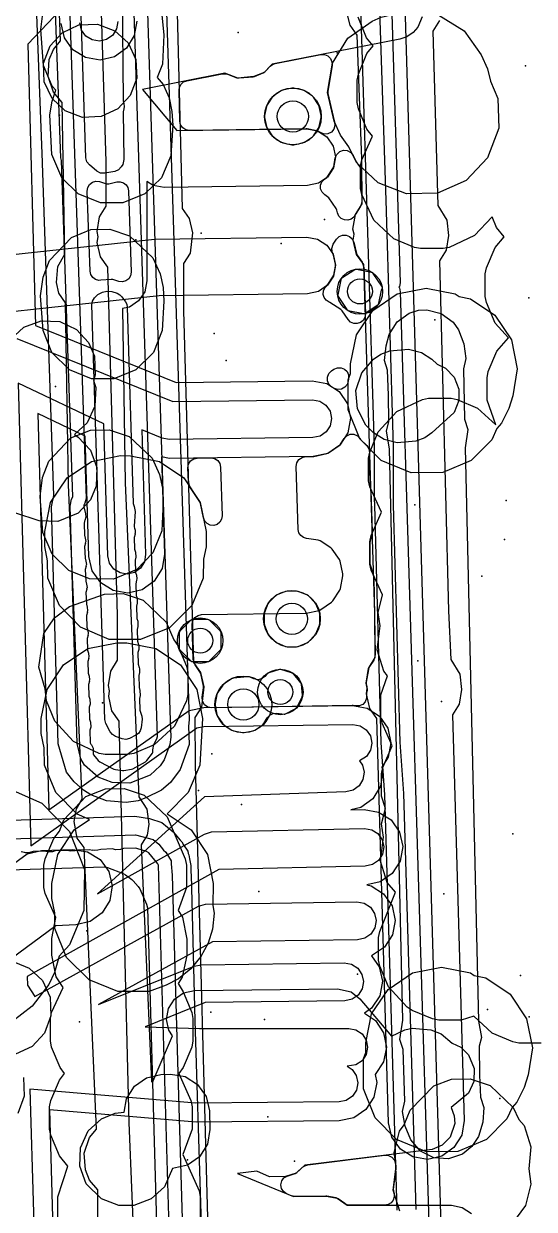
# Model space of a CAD drawing. Header units: metres. Extents: x 17722 to 17999, y 13535 to 15917.
# Drawn here: x 17789.7 to 17816.7, y 14822 to 14884.7 of the extents above; entities that cross this region are included whole.
import ezdxf

# ---------------------------------------------------------------- set-up
doc = ezdxf.new("R2010")
doc.units = ezdxf.units.M
for name, color, linetype in [('AI_GREENING_ALLOWED_ZONE', 4, 'Continuous'), ('AI_GREENING_EXCLUSIONS', 1, 'Continuous'), ('AI_GREENING_LAWN', 82, 'Continuous'), ('AI_GREENING_REJECTED', 6, 'Continuous'), ('AI_GREENING_SHRUBS', 92, 'Continuous')]:
    doc.layers.add(name, color=color, linetype=linetype)

# ---------------------------------------------------------------- blocks, each defined once
blk = doc.blocks.new('AI_SHRUB')
for radius in [1, 0.55]:
    blk.add_circle((0, 0), radius)

msp = doc.modelspace()

# ---------------------------------------------------------------- linework, layer by layer
at = {"layer": 'AI_GREENING_ALLOWED_ZONE'}
for points in [[(17806.101, 14879.476), (17806.126, 14879.273), (17806.067, 14879.077), (17805.935, 14878.92), (17805.751, 14878.831), (17805.547, 14878.822), (17805.356, 14878.896), (17805.252, 14878.963), (17805.163, 14878.999), (17804.66, 14879.092), (17804.611, 14879.096), (17798.435, 14879.014), (17798.244, 14879.049), (17798.082, 14879.154), (17797.971, 14879.313), (17797.929, 14879.502), (17797.888, 14881.133), (17797.914, 14881.306), (17797.998, 14881.459), (17798.129, 14881.574), (17798.291, 14881.637), (17800.174, 14882.005), (17800.441, 14881.985), (17800.948, 14881.8), (17801.055, 14881.786), (17801.806, 14881.852), (17801.878, 14881.87), (17802.337, 14882.058), (17802.421, 14882.116), (17802.704, 14882.409), (17802.825, 14882.501), (17802.967, 14882.553), (17805.384, 14883.026), (17805.576, 14883.026), (17805.753, 14882.955), (17805.891, 14882.821), (17805.968, 14882.646), (17805.974, 14882.454), (17805.745, 14881.068), (17805.748, 14880.971), (17806.085, 14879.523), (17806.101, 14879.476)], [(17807.22, 14874.587), (17807.125, 14874.431), (17806.981, 14874.319), (17806.806, 14874.266), (17806.624, 14874.28), (17806.459, 14874.358), (17806.333, 14874.491), (17806.263, 14874.659), (17806.234, 14874.794), (17806.196, 14874.883), (17805.81, 14875.445), (17805.74, 14875.512), (17805.586, 14875.612), (17805.447, 14875.748), (17805.37, 14875.927), (17805.367, 14876.122), (17805.439, 14876.304), (17805.575, 14876.443), (17805.689, 14876.522), (17805.757, 14876.591), (17806.022, 14876.999), (17806.058, 14877.089), (17806.145, 14877.558), (17806.224, 14877.75), (17806.375, 14877.893), (17806.572, 14877.963), (17806.779, 14877.946), (17806.962, 14877.846), (17807.088, 14877.681), (17807.241, 14877.358), (17807.296, 14877.283), (17807.326, 14877.255), (17807.44, 14877.098), (17807.485, 14876.909), (17807.551, 14875.295), (17807.535, 14875.148), (17807.476, 14875.011), (17807.23, 14874.614), (17807.22, 14874.587)], [(17805.659, 14870.763), (17805.656, 14870.766), (17805.757, 14870.871), (17806.022, 14871.279), (17806.058, 14871.369), (17806.147, 14871.847), (17806.146, 14871.944), (17806.044, 14872.42), (17805.999, 14872.526), (17805.96, 14872.766), (17806.039, 14872.996), (17806.213, 14873.263), (17806.348, 14873.402), (17806.525, 14873.479), (17806.719, 14873.483), (17806.899, 14873.414), (17807.04, 14873.28), (17807.119, 14873.104), (17807.257, 14872.509), (17807.296, 14872.421), (17807.563, 14872.049), (17807.655, 14871.774), (17807.733, 14869.315), (17807.706, 14869.135), (17807.615, 14868.976), (17807.473, 14868.861), (17807.3, 14868.804), (17807.118, 14868.813), (17806.951, 14868.887), (17806.821, 14869.016), (17806.5, 14869.484), (17806.431, 14869.551), (17805.859, 14869.922), (17805.812, 14869.941), (17805.66, 14870.036), (17805.551, 14870.179), (17805.5, 14870.35), (17805.512, 14870.529), (17805.587, 14870.691), (17805.659, 14870.763)], [(17806.074, 14866.397), (17806.253, 14866.473), (17806.447, 14866.476), (17806.628, 14866.405), (17806.768, 14866.27), (17806.846, 14866.091), (17806.849, 14865.897), (17806.821, 14865.739), (17806.811, 14865.741), (17806.784, 14865.613), (17806.656, 14865.443), (17806.469, 14865.341), (17806.256, 14865.327), (17806.057, 14865.402), (17805.949, 14865.472), (17805.809, 14865.608), (17805.732, 14865.787), (17805.73, 14865.982), (17805.802, 14866.163), (17805.938, 14866.303), (17806.074, 14866.397)], [(17806.611, 14862.737), (17806.749, 14862.877), (17806.931, 14862.954), (17807.128, 14862.955), (17807.31, 14862.879), (17807.449, 14862.739), (17807.483, 14862.686), (17807.808, 14862.356), (17807.917, 14862.186), (17807.951, 14861.988), (17807.898, 14860.539), (17807.908, 14860.463), (17808.01, 14860.099), (17808.029, 14859.979), (17808.097, 14857.81), (17808.08, 14857.662), (17807.984, 14857.312), (17807.975, 14857.247), (17807.975, 14856.132), (17807.987, 14856.056), (17808.148, 14855.558), (17808.172, 14855.414), (17808.249, 14851.299), (17808.174, 14851.026), (17807.924, 14850.624), (17807.89, 14850.534), (17807.779, 14849.861), (17807.782, 14849.765), (17807.814, 14849.631), (17807.82, 14849.435), (17807.794, 14849.28), (17807.799, 14849.135), (17807.795, 14849.134), (17807.799, 14849.005), (17807.728, 14848.822), (17807.592, 14848.679), (17807.412, 14848.601), (17807.215, 14848.598), (17807.08, 14848.623), (17807.03, 14848.627), (17799.619, 14848.497), (17799.409, 14848.539), (17799.236, 14848.666), (17799.132, 14848.853), (17799.116, 14849.067), (17799.186, 14849.561), (17799.182, 14849.65), (17799.032, 14850.319), (17798.993, 14850.407), (17798.731, 14850.779), (17798.64, 14851.053), (17798.588, 14852.915), (17798.621, 14853.109), (17798.727, 14853.275), (17798.889, 14853.387), (17799.081, 14853.429), (17804.554, 14853.501), (17804.603, 14853.506), (17805.294, 14853.653), (17805.383, 14853.692), (17805.945, 14854.078), (17806.012, 14854.147), (17806.383, 14854.719), (17806.419, 14854.809), (17806.543, 14855.479), (17806.542, 14855.576), (17806.4, 14856.243), (17806.362, 14856.331), (17805.976, 14856.893), (17805.906, 14856.961), (17805.341, 14857.328), (17805.237, 14857.366), (17804.624, 14857.443), (17804.456, 14857.496), (17804.317, 14857.603), (17804.223, 14857.752), (17804.187, 14857.924), (17804.084, 14861.261), (17804.117, 14861.455), (17804.223, 14861.622), (17804.385, 14861.735), (17804.577, 14861.776), (17804.953, 14861.781), (17805.001, 14861.786), (17805.693, 14861.933), (17805.781, 14861.972), (17806.343, 14862.358), (17806.411, 14862.427), (17806.611, 14862.737)], [(17798.464, 14860.171), (17798.38, 14860.435), (17798.359, 14861.187), (17798.392, 14861.381), (17798.498, 14861.547), (17798.66, 14861.659), (17798.852, 14861.7), (17799.577, 14861.71), (17799.767, 14861.675), (17799.93, 14861.571), (17800.041, 14861.413), (17800.084, 14861.225), (17800.162, 14858.652), (17800.134, 14858.47), (17800.041, 14858.31), (17799.896, 14858.195), (17799.719, 14858.14), (17799.535, 14858.153), (17799.368, 14858.233), (17799.241, 14858.368), (17799.172, 14858.539), (17799.02, 14859.304), (17798.983, 14859.394), (17798.464, 14860.171)], [(17803.573, 14822.821), (17803.406, 14822.933), (17803.297, 14823.102), (17803.263, 14823.301), (17803.31, 14823.497), (17803.431, 14823.658), (17803.605, 14823.758), (17804.02, 14823.896), (17804.108, 14823.947), (17804.411, 14824.22), (17804.538, 14824.303), (17804.684, 14824.345), (17808.765, 14824.853), (17808.961, 14824.839), (17809.137, 14824.75), (17809.264, 14824.6), (17809.324, 14824.412), (17809.342, 14824.251), (17809.341, 14824.135), (17809.211, 14823.064), (17809.217, 14822.974), (17809.251, 14822.837), (17809.263, 14822.657), (17809.21, 14822.484), (17809.098, 14822.341), (17808.944, 14822.248), (17808.766, 14822.215), (17806.932, 14822.215), (17806.78, 14822.239), (17806.643, 14822.308), (17806.287, 14822.56), (17806.189, 14822.602), (17805.691, 14822.694), (17805.642, 14822.698), (17804.03, 14822.677), (17803.834, 14822.714), (17803.573, 14822.821)]]:
    msp.add_lwpolyline(points, close=True, dxfattribs=at)
at = {"layer": 'AI_GREENING_EXCLUSIONS'}
for points in [[(17809.414, 14821.963), (17808.766, 14843.905), (17808.569, 14846.664), (17808.569, 14846.665), (17808.569, 14846.665), (17808.569, 14846.665), (17808.228, 14859.208), (17808.228, 14859.208), (17808.218, 14859.553), (17808.223, 14862.238), (17807.549, 14883.87), (17806.664, 14910.185), (17806.663, 14910.236), (17806.663, 14910.244), (17806.662, 14910.312), (17806.521, 14919.85), (17806.121, 14933.343)], [(17810.414, 14821.984), (17809.764, 14843.967), (17809.569, 14846.692), (17809.569, 14846.692), (17809.569, 14846.692), (17809.569, 14846.692), (17809.227, 14859.235), (17809.227, 14859.235), (17809.218, 14859.58), (17809.223, 14862.29), (17808.837, 14875.322), (17807.663, 14910.202), (17807.663, 14910.253), (17807.662, 14910.262), (17807.662, 14910.33), (17807.52, 14919.872), (17807.121, 14933.381)], [(17793.616, 14808.91), (17793.599, 14823.023), (17793.162, 14823.537), (17792.935, 14824.079), (17792.876, 14824.965), (17793.162, 14825.798), (17793.527, 14826.241), (17792.88, 14841.119), (17792.505, 14841.609), (17792.352, 14842.487), (17792.465, 14843.166), (17792.769, 14843.677), (17792.047, 14860.28), (17791.888, 14869.907), (17791.526, 14870.407), (17791.403, 14870.979), (17791.478, 14871.822), (17791.846, 14872.467), (17791.714, 14880.495), (17791.252, 14881.035), (17790.967, 14881.868), (17791.026, 14882.754), (17791.252, 14883.295), (17791.628, 14883.749), (17790.638, 14910.788)], [(17795.571, 14818.829), (17795.251, 14826.592), (17794.72, 14847.798), (17794.34, 14848.336), (17794.167, 14849.097), (17794.218, 14849.399), (17794.154, 14849.678), (17794.284, 14850.447), (17794.64, 14851.015), (17794.63, 14853.385), (17794.12, 14871.791), (17793.739, 14872.328), (17793.566, 14873.089), (17793.618, 14873.391), (17793.554, 14873.67), (17793.684, 14874.44), (17794.04, 14875.008), (17794.03, 14877.378), (17793.166, 14904.882)], [(17796.971, 14893.012), (17798.418, 14847.87), (17798.384, 14847.529), (17798.419, 14846.57), (17797.953, 14845.234), (17797.432, 14844.551), (17796.957, 14844.148), (17796.123, 14843.745), (17795.725, 14843.585), (17795.1, 14843.494), (17794.049, 14843.594), (17793.226, 14843.911), (17792.844, 14844.146), (17792.335, 14844.586), (17791.93, 14845.096), (17791.496, 14846.595), (17791.138, 14859.122), (17791.273, 14859.726), (17790.677, 14877.29), (17790.668, 14877.326), (17790.093, 14892.504)], [(17795.971, 14892.986), (17797.419, 14847.838), (17797.413, 14847.808), (17797.447, 14846.949), (17797.402, 14846.56), (17797.097, 14845.75), (17796.89, 14845.443), (17796.356, 14844.947), (17795.28, 14844.516), (17794.35, 14844.548), (17793.619, 14844.833), (17792.895, 14845.463), (17792.699, 14845.801), (17792.495, 14846.623), (17792.138, 14859.15), (17792.203, 14859.535), (17792.276, 14859.652), (17791.672, 14877.432), (17791.643, 14877.57), (17791.092, 14892.541)], [(17791.629, 14885.383), (17789.892, 14883.569), (17790.301, 14868.701), (17797.741, 14865.686), (17804.925, 14865.781), (17805.692, 14865.639), (17806.346, 14865.214), (17806.788, 14864.571), (17806.951, 14863.808), (17806.809, 14863.04), (17806.384, 14862.386), (17805.741, 14861.944), (17804.977, 14861.781), (17797.379, 14861.681), (17796.962, 14861.76), (17797.12, 14856.626), (17796.991, 14855.856), (17796.578, 14855.194), (17795.943, 14854.741), (17795.182, 14854.566), (17794.413, 14854.694), (17793.751, 14855.108), (17793.297, 14855.743), (17793.122, 14856.503), (17792.926, 14862.865), (17790.428, 14864.05), (17790.999, 14843.114), (17798.429, 14848.358), (17799.192, 14848.52), (17807.055, 14848.627), (17807.823, 14848.485), (17808.477, 14848.061), (17808.92, 14847.418), (17809.082, 14846.655), (17808.94, 14845.887), (17808.607, 14845.374), (17808.665, 14845.131), (17808.54, 14844.36), (17808.13, 14843.697), (17807.497, 14843.24), (17806.968, 14843.115), (17807.663, 14843.13), (17808.431, 14842.994), (17809.089, 14842.574), (17809.536, 14841.935), (17809.705, 14841.173), (17809.569, 14840.404), (17809.149, 14839.746), (17808.51, 14839.299), (17807.809, 14839.144), (17808.044, 14839.101), (17808.699, 14838.676), (17809.141, 14838.033), (17809.303, 14837.269), (17809.161, 14836.502), (17808.736, 14835.848), (17808.065, 14835.399), (17808.47, 14834.811), (17808.632, 14834.048), (17808.49, 14833.28), (17808.065, 14832.626), (17807.686, 14832.365), (17808.267, 14831.976), (17808.7, 14831.328), (17808.853, 14830.562), (17808.7, 14829.797), (17808.243, 14829.132), (17808.334, 14828.698), (17808.189, 14827.931), (17807.762, 14827.278), (17807.117, 14826.838), (17806.353, 14826.679), (17798.787, 14826.605), (17791.036, 14827.262), (17791.346, 14816.532)], [(17796.953, 14885.282), (17797.086, 14884.065), (17797.009, 14882.52), (17796.731, 14881.813), (17797.056, 14881.44), (17797.356, 14880.73), (17797.511, 14880.011), (17797.55, 14879.294), (17797.456, 14877.668), (17796.958, 14876.517), (17796.081, 14875.662), (17794.916, 14875.192), (17793.728, 14875.192), (17792.563, 14875.662), (17791.686, 14876.517), (17791.171, 14877.749), (17791.056, 14879.839), (17791.173, 14880.566), (17791.377, 14881.133), (17791.177, 14881.355), (17790.724, 14882.439), (17790.579, 14884.339), (17790.709, 14885.337)], [(17811.647, 14884.826), (17811.295, 14884.256), (17811.562, 14875.044), (17812.033, 14874.266), (17812.124, 14873.453), (17811.995, 14872.685), (17811.646, 14872.128), (17812.132, 14853.635), (17812.256, 14851.054), (17812.727, 14850.276), (17812.818, 14849.463), (17812.689, 14848.695), (17812.341, 14848.138), (17812.961, 14826.692), (17812.831, 14825.922), (17812.417, 14825.261), (17811.78, 14824.809), (17811.02, 14824.635), (17810.25, 14824.765), (17809.589, 14825.179), (17809.137, 14825.816), (17808.963, 14826.576), (17808.345, 14847.936), (17807.962, 14848.472), (17807.786, 14849.232), (17807.836, 14849.534), (17807.771, 14849.813), (17807.898, 14850.583), (17808.252, 14851.152), (17808.233, 14853.522), (17807.651, 14871.926), (17807.268, 14872.461), (17807.092, 14873.222), (17807.142, 14873.524), (17807.077, 14873.803), (17807.204, 14874.573), (17807.558, 14875.142), (17807.539, 14877.512), (17807.3, 14884.05), (17806.922, 14884.573), (17806.741, 14885.332)], [(17795.649, 14884.792), (17795.52, 14884.023), (17795.107, 14883.361), (17794.472, 14882.907), (17793.712, 14882.731), (17792.942, 14882.86), (17792.28, 14883.273), (17791.827, 14883.908), (17791.651, 14884.668)], [(17794.649, 14884.761), (17794.585, 14884.377), (17794.379, 14884.046), (17794.061, 14883.819), (17793.681, 14883.731), (17793.296, 14883.795), (17792.965, 14884.002), (17792.738, 14884.319), (17792.65, 14884.699)], [(17810.734, 14885.018), (17810.509, 14884.478), (17810.261, 14884.194), (17809.925, 14883.968), (17809.552, 14883.843), (17802.813, 14882.523), (17802.385, 14882.078), (17801.843, 14881.856), (17801, 14881.781), (17800.31, 14882.032), (17795.961, 14881.18), (17797.775, 14879.006), (17804.636, 14879.096), (17805.211, 14878.99), (17805.702, 14878.671), (17806.034, 14878.189), (17806.155, 14877.616), (17806.049, 14877.041), (17805.73, 14876.55), (17805.248, 14876.218), (17804.675, 14876.096), (17797.1, 14875.996), (17796.525, 14876.103), (17796.187, 14876.322), (17796.187, 14871.063), (17796.072, 14870.489), (17795.747, 14870.002), (17795.261, 14869.677), (17794.894, 14869.604), (17795.045, 14860.39), (17795.767, 14843.791), (17796.182, 14843.138), (17796.291, 14842.352), (17796.202, 14841.774), (17795.877, 14841.258), (17796.422, 14828.73), (17796.516, 14828.79), (17797.542, 14831.174), (17797.342, 14831.465), (17797.22, 14832.037), (17797.326, 14832.613), (17797.645, 14833.104), (17798.127, 14833.435), (17798.7, 14833.557), (17806.268, 14833.657), (17806.975, 14833.49), (17807.433, 14833.126), (17809.106, 14831.15), (17809.821, 14831.493), (17810.21, 14831.572), (17811.193, 14831.493), (17811.735, 14831.267), (17812.326, 14830.779), (17812.771, 14830.573), (17813.177, 14830.167), (17813.476, 14829.449), (17813.457, 14828.758), (17813.177, 14828.137), (17812.274, 14827.372), (17812.432, 14826.932), (17812.458, 14826.528), (17812.212, 14825.806), (17811.8, 14825.39), (17811.26, 14825.164), (17804.527, 14824.325), (17804.069, 14823.912), (17803.513, 14823.728), (17802.667, 14823.713), (17801.996, 14824.011), (17800.973, 14823.885), (17803.928, 14822.676), (17805.667, 14822.699), (17806.242, 14822.592), (17806.773, 14822.215), (17812.278, 14822.215), (17812.852, 14822.101), (17813.339, 14821.776)], [(17797.785, 14885.224), (17798.044, 14874.894), (17798.421, 14874.359), (17798.592, 14873.598), (17798.467, 14872.533), (17798.117, 14871.978), (17798.129, 14869.478), (17798.644, 14850.902), (17799.021, 14850.367), (17799.192, 14849.606), (17799.067, 14848.541), (17798.717, 14847.986), (17798.73, 14845.485), (17799.469, 14818.965)], [(17817.032, 14830.786), (17815.845, 14830.786), (17815.522, 14830.852), (17814.439, 14831.305), (17813.458, 14832.2), (17812.798, 14831.994), (17811.611, 14831.994), (17811.288, 14832.059), (17810.205, 14832.512), (17809.942, 14832.69), (17808.954, 14833.763), (17808.5, 14834.847), (17808.435, 14835.169), (17808.435, 14836.356), (17808.5, 14836.679), (17809.323, 14838.759), (17808.89, 14839.274), (17808.536, 14840.39), (17808.691, 14841.66), (17808.587, 14842.366), (17808.791, 14843.179), (17808.588, 14843.832), (17808.588, 14845.019), (17808.653, 14845.342), (17809.15, 14846.49), (17808.623, 14847.682), (17808.558, 14848.005), (17808.558, 14849.192), (17808.91, 14850.2), (17808.706, 14850.443), (17808.353, 14851.559), (17808.508, 14852.83), (17808.403, 14853.535), (17808.639, 14854.472), (17808.041, 14855.77), (17807.975, 14856.093), (17807.975, 14857.28), (17808.041, 14857.603), (17808.591, 14858.834), (17807.962, 14860.178), (17807.897, 14860.5), (17807.897, 14861.688), (17807.962, 14862.01), (17808.415, 14863.093), (17809.403, 14864.167), (17810.75, 14864.798), (17811.072, 14864.863), (17812.26, 14864.863), (17812.582, 14864.798), (17813.666, 14864.345), (17814.634, 14863.462), (17814.162, 14864.757), (17814.162, 14865.944), (17814.228, 14866.267), (17814.681, 14867.35), (17815.291, 14868.046), (17814.589, 14868.833), (17814.136, 14869.917), (17814.071, 14870.239), (17814.071, 14871.427), (17814.136, 14871.749), (17814.589, 14872.832), (17815.066, 14873.394), (17814.666, 14873.88), (17814.431, 14874.441), (17813.509, 14873.464), (17812.162, 14872.834), (17811.84, 14872.769), (17810.652, 14872.769), (17810.33, 14872.834), (17809.246, 14873.287), (17808.173, 14874.275), (17807.542, 14875.621), (17807.477, 14875.944), (17807.477, 14877.131), (17807.542, 14877.454), (17808.107, 14878.703), (17807.819, 14879.077), (17807.366, 14880.161), (17807.301, 14880.483), (17807.301, 14881.671), (17807.366, 14881.993), (17807.819, 14883.077), (17808.142, 14883.486), (17807.801, 14883.913), (17807.348, 14884.996)], [(17782.585, 14871.745), (17796.588, 14873.263), (17804.636, 14873.376), (17805.212, 14873.269), (17805.703, 14872.95), (17806.034, 14872.468), (17806.156, 14871.896), (17806.049, 14871.32), (17805.731, 14870.829), (17805.248, 14870.498), (17804.676, 14870.376), (17796.84, 14870.272), (17782.56, 14868.714)], [(17788.978, 14867.962), (17789.677, 14868.609), (17790.594, 14868.95), (17791.58, 14868.911), (17792.462, 14868.502), (17793.109, 14867.803), (17793.411, 14867.08), (17793.45, 14866.094), (17793.37, 14865.801), (17793.48, 14865.436), (17793.441, 14864.45), (17793.032, 14863.568), (17792.358, 14862.938), (17792.562, 14862.812), (17793.209, 14862.113), (17793.55, 14861.196), (17793.511, 14860.21), (17793.209, 14859.487), (17792.562, 14858.788), (17791.486, 14858.34), (17790.5, 14858.379), (17789.201, 14858.813)], [(17789.319, 14868.019), (17797.552, 14864.683), (17804.938, 14864.781), (17805.321, 14864.71), (17805.649, 14864.498), (17805.87, 14864.176), (17805.951, 14863.794), (17805.88, 14863.411), (17805.667, 14863.083), (17805.346, 14862.862), (17804.964, 14862.781), (17797.372, 14862.681), (17796.993, 14862.752), (17795.918, 14863.188), (17796.12, 14856.595), (17796.056, 14856.21), (17795.849, 14855.88), (17795.532, 14855.653), (17795.152, 14855.565), (17794.767, 14855.629), (17794.436, 14855.836), (17794.209, 14856.154), (17794.121, 14856.534), (17793.907, 14863.507), (17789.383, 14865.652), (17790.05, 14841.21), (17798.824, 14847.439), (17799.205, 14847.52), (17807.069, 14847.627), (17807.452, 14847.556), (17807.78, 14847.344), (17808.001, 14847.023), (17808.082, 14846.641), (17808.011, 14846.257), (17807.799, 14845.93), (17807.416, 14845.696), (17807.576, 14845.475), (17807.665, 14845.095), (17807.603, 14844.71), (17807.398, 14844.378), (17807.081, 14844.15), (17806.702, 14844.06), (17799.227, 14843.793), (17793.576, 14838.671), (17799.227, 14841.833), (17799.598, 14841.953), (17807.684, 14842.13), (17808.068, 14842.062), (17808.397, 14841.852), (17808.621, 14841.532), (17808.705, 14841.151), (17808.637, 14840.767), (17808.427, 14840.438), (17808.108, 14840.215), (17807.727, 14840.13), (17799.986, 14839.966), (17789.867, 14834.303), (17789.875, 14833.851), (17790.273, 14833.243), (17798.914, 14838.014), (17799.286, 14838.132), (17807.29, 14838.243), (17807.674, 14838.172), (17808.001, 14837.959), (17808.222, 14837.638), (17808.303, 14837.256), (17808.232, 14836.872), (17808.02, 14836.545), (17807.698, 14836.324), (17807.316, 14836.243), (17799.661, 14836.142), (17793.638, 14832.817), (17798.693, 14834.849), (17799.053, 14834.921), (17806.619, 14835.021), (17807.003, 14834.95), (17807.33, 14834.738), (17807.551, 14834.416), (17807.632, 14834.034), (17807.561, 14833.651), (17807.349, 14833.323), (17807.027, 14833.102), (17806.645, 14833.021), (17799.266, 14832.924), (17796.095, 14831.649), (17798.961, 14831.562), (17806.853, 14831.562), (17807.235, 14831.486), (17807.56, 14831.269), (17807.777, 14830.945), (17807.853, 14830.562), (17807.777, 14830.18), (17807.56, 14829.855), (17807.235, 14829.638), (17806.775, 14829.562), (17807.034, 14829.393), (17807.254, 14829.07), (17807.334, 14828.688), (17807.261, 14828.305), (17807.048, 14827.978), (17806.725, 14827.758), (17806.343, 14827.679), (17798.778, 14827.605), (17790.004, 14828.354), (17790.38, 14815.31)], [(17788.676, 14844.332), (17790.641, 14843.469), (17792.098, 14841.96), (17792.893, 14839.959), (17792.854, 14837.786), (17792.098, 14835.98), (17791.554, 14835.384), (17791.311, 14834.51), (17791.004, 14833.886), (17790.122, 14832.735), (17789.025, 14831.885)], [(17791.472, 14821.467), (17791.472, 14822.654), (17792.012, 14824.289), (17792.012, 14824.289), (17791.56, 14824.827), (17791.107, 14825.91), (17791.042, 14826.232), (17791.042, 14827.42), (17791.107, 14827.742), (17791.56, 14828.826), (17791.829, 14829.18), (17791.603, 14829.492), (17791.15, 14830.575), (17791.085, 14830.898), (17791.085, 14832.085), (17791.15, 14832.407), (17791.762, 14833.726), (17791.388, 14834.287), (17791.161, 14835.433), (17791.161, 14836.304), (17791.383, 14837.419), (17790.808, 14838.683), (17790.743, 14839.005), (17790.743, 14840.193), (17790.808, 14840.515), (17791.261, 14841.599), (17791.563, 14841.986), (17791.804, 14842.589), (17792.964, 14843.811), (17793.994, 14844.218), (17794.988, 14844.245), (17796.038, 14843.893), (17797.262, 14842.734), (17798.216, 14840.515), (17798.281, 14840.193), (17798.281, 14839.005), (17797.842, 14837.789), (17798.075, 14837.437), (17798.297, 14836.282), (17798.291, 14835.408), (17798.055, 14834.264), (17797.837, 14833.941), (17798.105, 14833.491), (17798.558, 14832.407), (17798.623, 14832.085), (17798.623, 14830.898), (17798.558, 14830.575), (17798.105, 14829.492), (17797.87, 14829.172), (17798.515, 14827.742), (17798.58, 14827.42), (17798.58, 14826.232), (17798.092, 14824.899), (17798.945, 14822.976), (17799.01, 14822.654), (17799.01, 14821.467)], [(17782.954, 14842.379), (17795.553, 14842.784), (17796.322, 14842.656), (17796.97, 14842.436), (17797.58, 14841.95), (17797.948, 14841.514), (17797.948, 14841.514), (17797.948, 14841.514), (17798.033, 14841.415), (17798.116, 14841.265), (17798.342, 14840.927), (17798.37, 14840.805), (17798.411, 14840.732), (17798.434, 14840.524), (17798.516, 14840.166), (17798.517, 14839.792), (17798.53, 14839.683), (17798.716, 14831.973), (17799.318, 14812.676)], [(17782.883, 14841.376), (17795.585, 14841.784), (17796.511, 14841.547), (17796.817, 14841.304), (17797.06, 14840.972), (17797.185, 14840.869), (17797.469, 14840.414), (17797.474, 14840.255), (17797.53, 14839.655), (17797.868, 14827.376), (17798.319, 14812.658)], [(17786.632, 14838.438), (17789.858, 14840.784), (17790.617, 14840.963), (17792.28, 14841.023), (17793.05, 14840.898), (17793.714, 14840.488), (17794.171, 14839.855), (17794.35, 14839.095), (17794.225, 14838.325), (17793.815, 14837.661), (17793.182, 14837.205), (17792.423, 14837.025), (17791.383, 14836.988), (17789.02, 14835.23)], [(17789.248, 14835.04), (17789.971, 14834.738), (17790.67, 14834.091), (17791.079, 14833.209), (17791.118, 14832.223), (17790.777, 14831.306), (17790.13, 14830.607), (17789.248, 14830.198)], [(17789.661, 14828.97), (17789.7, 14827.984), (17789.359, 14827.067)], [(17809.559, 14821.903), (17809.206, 14823.019), (17809.36, 14824.289), (17809.256, 14824.995), (17809.541, 14826.13), (17809.789, 14826.463), (17810.093, 14827.241), (17811.352, 14828.52), (17812.283, 14828.87), (17813.277, 14828.897), (17814.327, 14828.545), (17815.551, 14827.386), (17815.846, 14826.744), (17816.117, 14826.422), (17816.471, 14825.306), (17816.367, 14824.133), (17816.485, 14823.33), (17816.2, 14822.195), (17815.71, 14821.535)]]:
    msp.add_lwpolyline(points, dxfattribs=at)
for points in [[(17806.815, 14883.884), (17808.084, 14884.793), (17808.562, 14885.004), (17810.082, 14885.358), (17811.621, 14885.104), (17812.947, 14884.28), (17813.856, 14883.011), (17814.188, 14882.277), (17814.341, 14881.622), (17814.74, 14880.703), (17814.786, 14879.138), (17814.194, 14877.567), (17813.064, 14876.374), (17811.544, 14875.703), (17809.903, 14875.67), (17808.408, 14876.249), (17807.261, 14877.315), (17806.867, 14878.147), (17806.422, 14878.769), (17806.091, 14879.499), (17805.737, 14881.019), (17805.991, 14882.559), (17806.815, 14883.884)], [(17795.199, 14883.637), (17795.608, 14882.755), (17795.647, 14881.769), (17795.306, 14880.852), (17794.659, 14880.153), (17793.777, 14879.744), (17792.791, 14879.705), (17791.874, 14880.046), (17791.175, 14880.693), (17790.766, 14881.575), (17790.727, 14882.561), (17791.068, 14883.478), (17791.715, 14884.177), (17792.597, 14884.586), (17793.583, 14884.625), (17794.5, 14884.284), (17795.199, 14883.637)], [(17795.274, 14873.445), (17796.498, 14872.286), (17796.884, 14871.43), (17797.039, 14870.711), (17797.078, 14869.994), (17797.001, 14868.449), (17796.531, 14867.284), (17795.609, 14866.362), (17794.444, 14865.892), (17793.256, 14865.892), (17792.091, 14866.362), (17791.169, 14867.284), (17790.699, 14868.449), (17790.571, 14870.268), (17790.701, 14871.266), (17791.04, 14872.141), (17792.2, 14873.363), (17793.23, 14873.77), (17794.224, 14873.797), (17795.274, 14873.445)], [(17808.125, 14869.504), (17809.422, 14870.372), (17810.953, 14870.676), (17812.484, 14870.372), (17812.683, 14870.238), (17813.286, 14870.119), (17814.583, 14869.251), (17815.451, 14867.954), (17815.755, 14866.423), (17815.534, 14864.982), (17815.322, 14864.327), (17814.929, 14863.537), (17814.68, 14863.27), (17814.408, 14862.657), (17813.328, 14861.577), (17811.819, 14860.93), (17810.158, 14860.914), (17808.572, 14861.577), (17807.449, 14862.721), (17806.829, 14864.243), (17806.829, 14865.827), (17806.953, 14866.163), (17806.953, 14866.676), (17807.257, 14868.207), (17808.125, 14869.504)], [(17808.842, 14863.113), (17808.976, 14863.636), (17808.949, 14865.02), (17808.905, 14866.35), (17808.751, 14866.858), (17808.827, 14867.634), (17808.995, 14868.237), (17809.407, 14868.9), (17810.041, 14869.355), (17810.539, 14869.507), (17810.986, 14869.531), (17811.743, 14869.341), (17812.369, 14868.876), (17812.649, 14868.478), (17812.938, 14867.735), (17813.051, 14866.963), (17812.915, 14866.421), (17812.979, 14863.75), (17813.143, 14863.206), (17813.009, 14862.246), (17813.718, 14831.942), (17813.864, 14831.074), (17813.749, 14830.625), (17813.762, 14829.082), (17813.821, 14827.925), (17814, 14827.385), (17813.944, 14826.607), (17813.711, 14825.845), (17813.367, 14825.315), (17812.871, 14824.917), (17812.131, 14824.671), (17811.352, 14824.727), (17810.655, 14825.077), (17810.144, 14825.667), (17809.837, 14826.402), (17809.704, 14827.171), (17809.826, 14827.717), (17809.727, 14830.437), (17809.563, 14830.981), (17809.716, 14832.003), (17809.01, 14862.183), (17808.842, 14863.113)], [(17808.842, 14863.113), (17808.976, 14863.636), (17808.949, 14865.02), (17808.905, 14866.35), (17808.751, 14866.858), (17808.827, 14867.634), (17808.995, 14868.237), (17809.407, 14868.9), (17810.041, 14869.355), (17810.539, 14869.507), (17810.986, 14869.531), (17811.743, 14869.341), (17812.369, 14868.876), (17812.649, 14868.478), (17812.938, 14867.735), (17813.051, 14866.963), (17812.915, 14866.421), (17812.979, 14863.75), (17813.143, 14863.206), (17813.009, 14862.246), (17813.718, 14831.942), (17813.864, 14831.074), (17813.749, 14830.625), (17813.762, 14829.082), (17813.821, 14827.925), (17814, 14827.385), (17813.944, 14826.607), (17813.711, 14825.845), (17813.367, 14825.315), (17812.871, 14824.917), (17812.131, 14824.671), (17811.352, 14824.727), (17810.655, 14825.077), (17810.144, 14825.667), (17809.837, 14826.402), (17809.704, 14827.171), (17809.826, 14827.717), (17809.727, 14830.437), (17809.563, 14830.981), (17809.716, 14832.003), (17809.01, 14862.183), (17808.842, 14863.113)], [(17811.252, 14863.03), (17810.868, 14862.773), (17810.393, 14862.589), (17809.41, 14862.511), (17808.721, 14862.689), (17808.161, 14863.03), (17807.756, 14863.436), (17807.315, 14864.295), (17807.236, 14865.278), (17807.542, 14866.209), (17808.161, 14866.932), (17808.546, 14867.189), (17809.021, 14867.373), (17810.004, 14867.452), (17810.692, 14867.273), (17811.252, 14866.932), (17811.524, 14866.66), (17811.965, 14866.456), (17812.424, 14865.971), (17812.67, 14865.332), (17812.67, 14864.738), (17812.424, 14864.099), (17811.252, 14863.03)], [(17796.469, 14861.688), (17796.855, 14860.832), (17797.01, 14860.113), (17797.049, 14859.396), (17796.972, 14857.851), (17796.502, 14856.686), (17795.647, 14855.809), (17794.415, 14855.294), (17793.146, 14855.311), (17792.062, 14855.764), (17791.185, 14856.619), (17790.687, 14857.77), (17790.542, 14859.67), (17790.672, 14860.668), (17791.011, 14861.543), (17792.171, 14862.765), (17793.201, 14863.172), (17794.195, 14863.199), (17795.245, 14862.847), (17796.469, 14861.688)], [(17793.262, 14861.523), (17794.793, 14861.827), (17795.315, 14861.822), (17796.846, 14861.518), (17798.143, 14860.65), (17799.011, 14859.353), (17799.315, 14857.822), (17799.315, 14857.016), (17799.184, 14856.357), (17799.168, 14855.355), (17798.564, 14853.91), (17797.377, 14852.723), (17795.855, 14852.103), (17794.194, 14852.119), (17792.685, 14852.766), (17791.562, 14853.91), (17790.958, 14855.355), (17790.942, 14856.275), (17790.793, 14857.025), (17790.793, 14857.827), (17791.097, 14859.358), (17791.965, 14860.655), (17793.262, 14861.523)], [(17795.985, 14854.182), (17797.209, 14853.023), (17797.614, 14852.096), (17797.83, 14851.795), (17798.284, 14850.711), (17798.349, 14850.389), (17798.349, 14849.201), (17798.284, 14848.879), (17797.653, 14847.532), (17796.579, 14846.544), (17795.496, 14846.091), (17795.173, 14846.026), (17793.986, 14846.026), (17793.664, 14846.091), (17792.317, 14846.722), (17791.329, 14847.796), (17790.876, 14848.879), (17790.811, 14849.512), (17790.471, 14850.657), (17790.748, 14852.431), (17791.3, 14853.258), (17792.093, 14853.86), (17793.941, 14854.507), (17794.935, 14854.534), (17795.985, 14854.182)], [(17797.955, 14850.765), (17798.823, 14849.468), (17799.127, 14847.937), (17798.98, 14845.47), (17798.376, 14844.025), (17797.263, 14842.891), (17798.522, 14842.049), (17799.39, 14840.752), (17799.694, 14839.221), (17799.666, 14838.048), (17799.739, 14837.656), (17799.65, 14836.807), (17799.418, 14836.065), (17799.046, 14835.362), (17798.502, 14834.708), (17797.859, 14834.175), (17797.205, 14833.84), (17796.311, 14833.518), (17794.65, 14833.502), (17793.128, 14834.122), (17791.941, 14835.309), (17791.321, 14836.831), (17791.321, 14837.674), (17791.172, 14838.424), (17791.172, 14839.226), (17791.476, 14840.757), (17792.344, 14842.054), (17793.149, 14842.592), (17792.497, 14842.881), (17791.374, 14844.025), (17790.77, 14845.47), (17790.754, 14846.39), (17790.605, 14847.145), (17790.605, 14847.942), (17790.909, 14849.473), (17791.777, 14850.77), (17793.074, 14851.638), (17794.605, 14851.942), (17795.127, 14851.937), (17796.658, 14851.633), (17797.955, 14850.765)], [(17810.228, 14834.489), (17811.759, 14834.793), (17813.29, 14834.489), (17813.489, 14834.355), (17814.092, 14834.236), (17815.389, 14833.368), (17816.257, 14832.071), (17816.561, 14830.54), (17816.34, 14829.099), (17816.128, 14828.444), (17815.735, 14827.654), (17815.486, 14827.387), (17815.214, 14826.774), (17814.134, 14825.694), (17812.625, 14825.047), (17810.964, 14825.031), (17809.378, 14825.694), (17808.255, 14826.838), (17807.635, 14828.36), (17807.635, 14829.944), (17807.759, 14830.28), (17807.759, 14830.793), (17808.063, 14832.324), (17808.931, 14833.621), (17810.228, 14834.489)], [(17795.528, 14828.503), (17796.166, 14828.955), (17796.925, 14829.128), (17797.435, 14829.142), (17798.204, 14829.011), (17798.865, 14828.596), (17799.316, 14827.959), (17799.489, 14827.198), (17799.516, 14826.21), (17799.385, 14825.441), (17798.97, 14824.78), (17798.333, 14824.329), (17797.534, 14824.155), (17797.109, 14823.196), (17796.41, 14822.549), (17795.493, 14822.208), (17794.701, 14822.208), (17793.784, 14822.549), (17792.978, 14823.355), (17792.637, 14824.272), (17792.676, 14825.258), (17793.085, 14826.14), (17793.784, 14826.787), (17794.507, 14827.089), (17794.992, 14827.128), (17795.114, 14827.843), (17795.528, 14828.503)]]:
    msp.add_lwpolyline(points, close=True, dxfattribs=at)
at = {"layer": 'AI_GREENING_LAWN'}
for points in [[(17807.821, 14933.406), (17808.363, 14910.212), (17809.565, 14870.966), (17809.532, 14870.771), (17809.503, 14870.726), (17809.53, 14870.69), (17809.579, 14870.489), (17811.611, 14804.107)], [(17812.606, 14791.845), (17808.441, 14932.865)], [(17791.127, 14914.241), (17792.975, 14859.569), (17792.915, 14859.314), (17792.859, 14859.211), (17792.846, 14859.169), (17792.849, 14859.125), (17792.944, 14858.745), (17792.956, 14858.569), (17792.906, 14858.4), (17792.906, 14858.4), (17792.89, 14858.367), (17792.864, 14858.25), (17792.883, 14857.633), (17792.931, 14857.475), (17792.952, 14857.287), (17792.931, 14857.213), (17792.938, 14857.211), (17792.898, 14857.033), (17792.917, 14856.416), (17792.966, 14856.259), (17792.987, 14856.07), (17792.966, 14855.996), (17792.973, 14855.994), (17792.933, 14855.816), (17792.952, 14855.2), (17793.001, 14855.042), (17793.022, 14854.853), (17793.001, 14854.779), (17793.007, 14854.778), (17792.968, 14854.599), (17792.987, 14853.983), (17793.036, 14853.825), (17793.056, 14853.636), (17793.036, 14853.562), (17793.042, 14853.561), (17793.003, 14853.382), (17793.021, 14852.766), (17793.07, 14852.608), (17793.091, 14852.419), (17793.07, 14852.345), (17793.077, 14852.344), (17793.037, 14852.165), (17793.056, 14851.549), (17793.105, 14851.391), (17793.126, 14851.202), (17793.105, 14851.128), (17793.111, 14851.127), (17793.072, 14850.949), (17793.091, 14850.332), (17793.14, 14850.174), (17793.161, 14849.985), (17793.14, 14849.912), (17793.146, 14849.91), (17793.107, 14849.732), (17793.126, 14849.115), (17793.173, 14848.962), (17793.181, 14848.694), (17793.142, 14848.538), (17793.161, 14847.899), (17793.208, 14847.745), (17793.216, 14847.478), (17793.177, 14847.321), (17793.196, 14846.653), (17793.203, 14846.616), (17793.221, 14846.583), (17793.255, 14846.538), (17793.341, 14846.364), (17793.354, 14846.169), (17793.346, 14846.104), (17793.35, 14846.056), (17793.372, 14846.014), (17793.62, 14845.71), (17793.697, 14845.647), (17794.443, 14845.26), (17794.529, 14845.234), (17794.904, 14845.19), (17794.973, 14845.192), (17795.37, 14845.258), (17795.448, 14845.285), (17796.105, 14845.645), (17796.182, 14845.711), (17796.483, 14846.1), (17796.503, 14846.139), (17796.507, 14846.183), (17796.498, 14846.288), (17796.558, 14846.57), (17796.716, 14846.859), (17796.746, 14846.984), (17795.099, 14898.351)], [(17794.887, 14886.232), (17794.929, 14880.575), (17794.968, 14880.412), (17794.961, 14880.41), (17794.991, 14880.286), (17794.964, 14880.159), (17794.972, 14880.157), (17794.938, 14879.996), (17794.976, 14877.478), (17794.908, 14877.218), (17794.834, 14877.091), (17794.689, 14876.934), (17794.492, 14876.851), (17793.959, 14876.754), (17793.742, 14876.762), (17793.549, 14876.861), (17793.147, 14877.196), (17793.018, 14877.36), (17792.968, 14877.563), (17791.783, 14913.464)], [(17797.619, 14812.633), (17796.793, 14840.187), (17796.786, 14840.226), (17796.766, 14840.261), (17796.287, 14840.836), (17796.17, 14840.914), (17795.647, 14841.073), (17795.566, 14841.083), (17794.945, 14841.062), (17794.793, 14841.014), (17794.525, 14841.005), (17794.368, 14841.043), (17793.745, 14841.023), (17793.587, 14840.974), (17793.399, 14840.953), (17793.325, 14840.973), (17793.323, 14840.967), (17793.145, 14841.005), (17792.545, 14840.985), (17792.392, 14840.937), (17792.124, 14840.928), (17791.968, 14840.966), (17791.345, 14840.946), (17791.192, 14840.898), (17790.924, 14840.89), (17790.768, 14840.928), (17790.169, 14840.91), (17789.993, 14840.86), (17789.992, 14840.862), (17789.94, 14840.843), (17789.777, 14840.837), (17789.724, 14840.854), (17789.723, 14840.851), (17789.544, 14840.89)], [(17788.329, 14839.928), (17793.922, 14840.091), (17794.113, 14840.059), (17794.935, 14839.749), (17795.064, 14839.678), (17795.388, 14839.428), (17795.46, 14839.36), (17795.73, 14839.051), (17795.809, 14838.928), (17796.169, 14838.127), (17796.212, 14837.936), (17797.353, 14798.441)]]:
    msp.add_lwpolyline(points, dxfattribs=at)
for points in [[(17804.517, 14878.392), (17804.921, 14878.663), (17804.99, 14878.731), (17805.26, 14879.136), (17805.297, 14879.225), (17805.392, 14879.702), (17805.392, 14879.799), (17805.297, 14880.276), (17805.26, 14880.366), (17804.99, 14880.77), (17804.921, 14880.839), (17804.517, 14881.109), (17804.427, 14881.146), (17803.95, 14881.241), (17803.853, 14881.241), (17803.376, 14881.146), (17803.287, 14881.109), (17802.882, 14880.839), (17802.814, 14880.77), (17802.543, 14880.366), (17802.506, 14880.276), (17802.411, 14879.799), (17802.411, 14879.702), (17802.506, 14879.225), (17802.543, 14879.136), (17802.814, 14878.731), (17802.882, 14878.663), (17803.287, 14878.392), (17803.376, 14878.355), (17803.853, 14878.26), (17803.95, 14878.26), (17804.427, 14878.355), (17804.517, 14878.392)], [(17793.304, 14876.277), (17793.486, 14876.329), (17793.674, 14876.309), (17794.049, 14876.195), (17794.177, 14876.192), (17794.605, 14876.294), (17794.781, 14876.304), (17794.95, 14876.252), (17795.09, 14876.145), (17795.184, 14875.996), (17795.221, 14875.823), (17795.359, 14871.521), (17795.329, 14871.335), (17795.232, 14871.172), (17795.082, 14871.058), (17794.9, 14871.007), (17794.712, 14871.027), (17794.386, 14871.127), (17794.295, 14871.138), (17793.746, 14871.096), (17793.746, 14871.1), (17793.64, 14871.091), (17793.468, 14871.14), (17793.325, 14871.246), (17793.228, 14871.396), (17793.189, 14871.57), (17793.029, 14875.812), (17793.058, 14875.999), (17793.154, 14876.162), (17793.304, 14876.277)], [(17806.488, 14871.198), (17806.456, 14871.165), (17806.438, 14871.122), (17806.278, 14870.318), (17806.278, 14870.272), (17806.296, 14870.229), (17806.751, 14869.547), (17806.784, 14869.514), (17806.827, 14869.497), (17807.631, 14869.337), (17807.677, 14869.337), (17807.72, 14869.354), (17808.402, 14869.81), (17808.435, 14869.843), (17808.452, 14869.885), (17808.589, 14870.572), (17808.643, 14870.699), (17808.603, 14870.759), (17808.595, 14870.779), (17808.139, 14871.461), (17808.106, 14871.493), (17808.064, 14871.511), (17807.259, 14871.671), (17807.213, 14871.671), (17807.17, 14871.653), (17806.488, 14871.198)], [(17794.624, 14870.405), (17794.759, 14870.334), (17794.865, 14870.225), (17795.058, 14869.958), (17795.125, 14869.827), (17795.152, 14869.681), (17795.464, 14859.291), (17795.49, 14859.187), (17795.516, 14859.135), (17795.568, 14858.869), (17795.506, 14858.096), (17795.508, 14858.059), (17795.535, 14857.99), (17795.532, 14857.988), (17795.568, 14857.892), (17795.573, 14857.728), (17795.557, 14857.675), (17795.559, 14857.675), (17795.521, 14857.496), (17795.541, 14856.879), (17795.589, 14856.726), (17795.598, 14856.458), (17795.56, 14856.302), (17795.58, 14855.661), (17795.63, 14855.503), (17795.651, 14855.315), (17795.63, 14855.241), (17795.637, 14855.239), (17795.598, 14855.061), (17795.619, 14854.444), (17795.667, 14854.291), (17795.675, 14854.023), (17795.637, 14853.867), (17795.658, 14853.226), (17795.706, 14853.073), (17795.714, 14852.805), (17795.676, 14852.649), (17795.694, 14852.032), (17795.744, 14851.856), (17795.738, 14851.854), (17795.763, 14851.782), (17795.754, 14851.592), (17795.715, 14851.432), (17795.733, 14850.814), (17795.783, 14850.639), (17795.777, 14850.637), (17795.802, 14850.564), (17795.793, 14850.375), (17795.753, 14850.214), (17795.774, 14849.573), (17795.822, 14849.42), (17795.83, 14849.152), (17795.792, 14848.996), (17795.81, 14848.379), (17795.843, 14848.263), (17795.871, 14848.215), (17795.928, 14848.066), (17795.935, 14847.906), (17795.88, 14847.444), (17795.834, 14847.286), (17795.739, 14847.151), (17795.606, 14847.055), (17795.269, 14846.887), (17795.077, 14846.836), (17794.88, 14846.864), (17794.528, 14846.989), (17794.367, 14847.083), (17794.251, 14847.23), (17794.026, 14847.665), (17793.971, 14847.879), (17793.269, 14869.792), (17793.305, 14869.995), (17793.42, 14870.166), (17793.599, 14870.341), (17793.845, 14870.473), (17794.072, 14870.521), (17794.34, 14870.504), (17794.624, 14870.405)], [(17804.19, 14851.75), (17804.64, 14851.936), (17804.72, 14851.99), (17805.064, 14852.334), (17805.118, 14852.414), (17805.304, 14852.864), (17805.323, 14852.959), (17805.323, 14853.446), (17805.304, 14853.54), (17805.118, 14853.99), (17805.064, 14854.07), (17804.72, 14854.415), (17804.64, 14854.468), (17804.19, 14854.655), (17804.095, 14854.673), (17803.608, 14854.673), (17803.514, 14854.655), (17803.064, 14854.468), (17802.984, 14854.415), (17802.639, 14854.07), (17802.586, 14853.99), (17802.399, 14853.54), (17802.381, 14853.446), (17802.381, 14852.959), (17802.399, 14852.864), (17802.586, 14852.414), (17802.639, 14852.334), (17802.984, 14851.99), (17803.064, 14851.936), (17803.514, 14851.75), (17803.608, 14851.731), (17804.095, 14851.731), (17804.19, 14851.75)], [(17800.078, 14851.557), (17800.103, 14851.596), (17800.112, 14851.641), (17800.112, 14852.461), (17800.103, 14852.507), (17800.078, 14852.545), (17799.498, 14853.125), (17799.459, 14853.151), (17799.414, 14853.16), (17798.594, 14853.16), (17798.548, 14853.151), (17798.51, 14853.125), (17797.93, 14852.545), (17797.904, 14852.507), (17797.895, 14852.461), (17797.895, 14851.641), (17797.904, 14851.596), (17797.93, 14851.557), (17798.51, 14850.978), (17798.548, 14850.952), (17798.594, 14850.943), (17799.414, 14850.943), (17799.459, 14850.952), (17799.498, 14850.978), (17800.078, 14851.557)], [(17801.9, 14847.322), (17802.298, 14847.588), (17802.374, 14847.67), (17802.549, 14847.971), (17802.678, 14848.117), (17802.853, 14848.203), (17803.048, 14848.216), (17803.434, 14848.164), (17803.471, 14848.165), (17803.507, 14848.177), (17804.021, 14848.452), (17804.122, 14848.552), (17804.38, 14849.036), (17804.408, 14849.175), (17804.35, 14849.758), (17804.342, 14849.793), (17804.323, 14849.823), (17803.952, 14850.276), (17803.834, 14850.355), (17803.273, 14850.525), (17803.238, 14850.53), (17803.203, 14850.525), (17802.639, 14850.354), (17802.525, 14850.28), (17802.42, 14850.16), (17802.25, 14850.034), (17802.044, 14849.989), (17801.837, 14850.034), (17801.637, 14850.125), (17801.512, 14850.146), (17800.772, 14850.073), (17800.659, 14850.032), (17800.265, 14849.769), (17800.197, 14849.701), (17799.926, 14849.296), (17799.889, 14849.207), (17799.794, 14848.729), (17799.794, 14848.633), (17799.889, 14848.155), (17799.926, 14848.066), (17800.197, 14847.661), (17800.265, 14847.593), (17800.67, 14847.322), (17800.759, 14847.285), (17801.236, 14847.19), (17801.333, 14847.19), (17801.81, 14847.285), (17801.9, 14847.322)]]:
    msp.add_lwpolyline(points, close=True, dxfattribs=at)
at = {"layer": 'AI_GREENING_REJECTED'}
for p in [(17801.01, 14884.18), (17806.25, 14883.12), (17816.19, 14882.43), (17791.56, 14879.82), (17805.58, 14874.3), (17799.06, 14873.59), (17795.61, 14873.23), (17803.29, 14873.04), (17816.38, 14870.16), (17811.41, 14869.01), (17799.74, 14868.29), (17800.38, 14866.86), (17791.36, 14865.49), (17810.35, 14859.23), (17815.17, 14859.46), (17815.08, 14857.4), (17813.88, 14855.45), (17810.51, 14850.98), (17793.84, 14848.77), (17811.75, 14848.83), (17799.62, 14846.07), (17798.92, 14844.13), (17801.18, 14843.4), (17815.52, 14841.84), (17802.1, 14838.79), (17811.88, 14838.67), (17793.01, 14836.72), (17807.32, 14834.43), (17815.94, 14834.36), (17799.57, 14832.42), (17802.4, 14832.03), (17814.18, 14832.56), (17816.39, 14832.18), (17792.63, 14831.91), (17814.84, 14827.85), (17802.58, 14826.89), (17798.34, 14824.62), (17803.99, 14824.55)]:
    msp.add_point(p, dxfattribs=at)

# ---------------------------------------------------------------- block references
at = {"layer": 'AI_GREENING_SHRUBS'}
for p, xscale, yscale in [((17803.902, 14879.751), 1.5, 1.5), ((17807.445, 14870.504), 1.2, 1.2), ((17803.852, 14853.202), 1.5, 1.5), ((17799.004, 14852.051), 1.2, 1.2), ((17801.285, 14848.681), 1.5, 1.5), ((17803.238, 14849.336), 1.2, 1.2)]:
    msp.add_blockref('AI_SHRUB', p, dxfattribs=dict(at, xscale=xscale, yscale=yscale))

doc.saveas('drawing.dxf')
